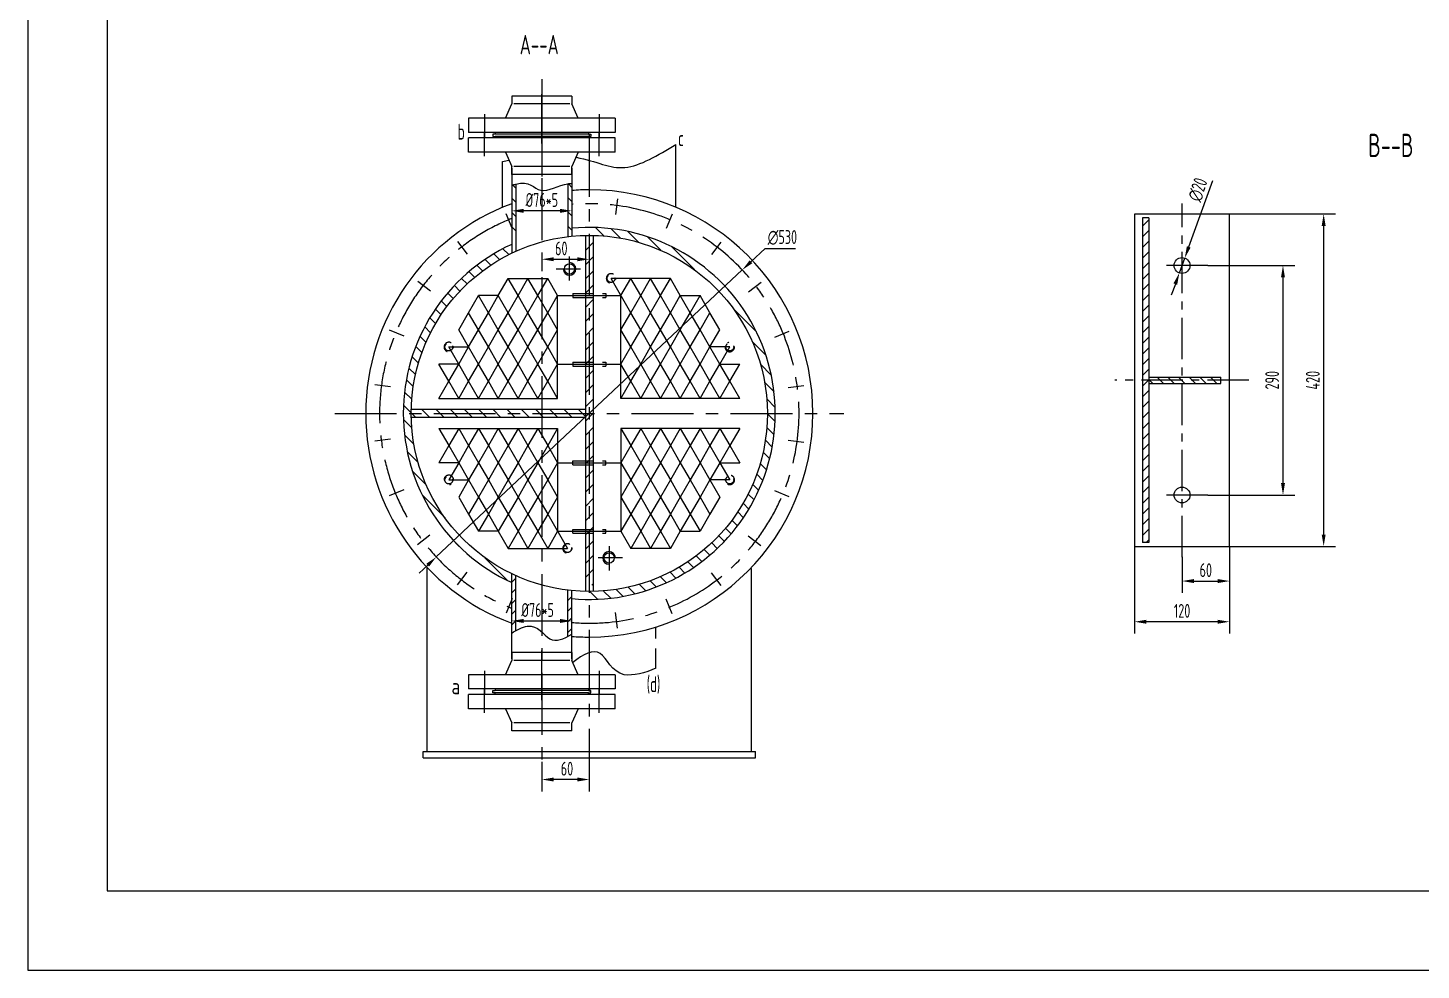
# Model space of a CAD drawing. Header units: millimetres. Extents: x 0 to 4205, y 0 to 2970.
# Drawn here: x 0 to 1760, y 0 to 1190 of the extents above; entities that cross this region are included whole.
import ezdxf
from ezdxf.enums import TextEntityAlignment as Align

# ---------------------------------------------------------------- set-up
doc = ezdxf.new("R2010")
doc.units = ezdxf.units.MM
doc.header["$LTSCALE"] = 50
doc.linetypes.add('F', pattern=[0.75, 0.5, -0.25])
doc.linetypes.add('G', pattern=[2, 1.25, -0.25, 0.25, -0.25])
for name, color, linetype in [('01', 7, 'Continuous'), ('02', 1, 'Continuous'), ('04', 2, 'F'), ('05', 4, 'G'), ('08', 1, 'Continuous'), ('11', 3, 'Continuous')]:
    doc.layers.add(name, color=color, linetype=linetype)
doc.styles.get("Standard").update_dxf_attribs({"font": 'isocp', "width": 0.707, "bigfont": 'intecad.shx'})
doc.dimstyles.new('INTE', dxfattribs={"dimscale": 5, "dimtxt": 3.5, "dimasz": 3, "dimexe": 3, "dimexo": 0, "dimgap": 1, "dimtad": 1, "dimdsep": 46, "dimtxsty": 'Standard', "dimcen": 0, "dimclrd": 1, "dimclre": 1, "dimclrt": 3, "dimaunit": 1, "dimadec": 0, "dimazin": 2, "dimtfac": 1, "dimtmove": 0, "dimatfit": 0, "dimfxl": 0, "dimtzin": 0, "dimarcsym": 0})
doc.dimstyles.new('INTE$0', dxfattribs={"dimscale": 5, "dimtxt": 3.5, "dimasz": 3, "dimexe": 3, "dimexo": 0, "dimgap": 1, "dimtad": 1, "dimdsep": 46, "dimtxsty": 'Standard', "dimcen": 0, "dimclrd": 1, "dimclre": 1, "dimclrt": 3, "dimaunit": 1, "dimadec": 0, "dimazin": 2, "dimtfac": 1, "dimtmove": 0, "dimatfit": 0, "dimfxl": 0, "dimtzin": 0, "dimarcsym": 0})
doc.dimstyles.new('INTE$3', dxfattribs={"dimscale": 5, "dimtxt": 3.5, "dimasz": 3, "dimexe": 3, "dimexo": 0, "dimgap": 1, "dimtad": 1, "dimtoh": 1, "dimdsep": 46, "dimtxsty": 'Standard', "dimcen": 0, "dimclrd": 1, "dimclre": 1, "dimclrt": 3, "dimaunit": 1, "dimadec": 0, "dimazin": 2, "dimtfac": 1, "dimtmove": 0, "dimatfit": 0, "dimfxl": 0, "dimtzin": 0, "dimarcsym": 0})
pattern_1 = [(135, (-1205.442, -282.431), (-8.980256, -8.980256), [])]

# ---------------------------------------------------------------- blocks, each defined once
blk = doc.blocks.new('*D43')
at = {"layer": '08', "color": 1, "lineweight": -2}
for p, q in [((1398.4, 535.2), (1398.4, 425.1)), ((1518.4, 476.5), (1518.4, 425.1)), ((1503.4, 440.1), (1413.4, 440.1))]:
    blk.add_line(p, q, dxfattribs=at)
at = {"layer": '08', "color": 1}
for points in [[(1413.4, 442.6), (1413.4, 437.6), (1398.4, 440.1)], [(1503.4, 442.6), (1503.4, 437.6), (1518.4, 440.1)]]:
    blk.add_solid(points, dxfattribs=at)
at = {"layer": 'Defpoints', "color": 0}
for p in [(1398.4, 535.2), (1518.4, 476.5), (1398.4, 440.1)]:
    blk.add_point(p, dxfattribs=at)
at = {"layer": '08', "color": 3, "insert": (1458.4, 453.8), "char_height": 17.5, "attachment_point": 5}
blk.add_mtext('120', dxfattribs=at)
blk = doc.blocks.new('*D44')
at = {"layer": '08', "color": 1, "lineweight": -2}
for p, q in [((1490.9, 890.2), (1600.9, 890.2)), ((1585.9, 875.2), (1585.9, 615.2)), ((1490.9, 600.2), (1600.9, 600.2))]:
    blk.add_line(p, q, dxfattribs=at)
at = {"layer": '08', "color": 1}
for points in [[(1583.4, 875.2), (1588.4, 875.2), (1585.9, 890.2)], [(1583.4, 615.2), (1588.4, 615.2), (1585.9, 600.2)]]:
    blk.add_solid(points, dxfattribs=at)
at = {"layer": 'Defpoints', "color": 0}
for p in [(1490.9, 890.2), (1490.9, 600.2), (1585.9, 600.2)]:
    blk.add_point(p, dxfattribs=at)
at = {"layer": '08', "color": 3, "insert": (1572.2, 745.2), "char_height": 17.5, "attachment_point": 5, "rotation": 90}
blk.add_mtext('290', dxfattribs=at)
blk = doc.blocks.new('*D45')
at = {"layer": '08', "color": 1, "lineweight": -2}
for p, q in [((1518.4, 955.2), (1652.3, 955.2)), ((1637.3, 940.2), (1637.3, 550.2)), ((1518.4, 535.2), (1652.3, 535.2))]:
    blk.add_line(p, q, dxfattribs=at)
at = {"layer": '08', "color": 1}
for points in [[(1634.8, 940.2), (1639.8, 940.2), (1637.3, 955.2)], [(1634.8, 550.2), (1639.8, 550.2), (1637.3, 535.2)]]:
    blk.add_solid(points, dxfattribs=at)
at = {"layer": 'Defpoints', "color": 0}
for p in [(1518.4, 955.2), (1518.4, 535.2), (1637.3, 535.2)]:
    blk.add_point(p, dxfattribs=at)
at = {"layer": '08', "color": 3, "insert": (1623.6, 745.2), "char_height": 17.5, "attachment_point": 5, "rotation": 90}
blk.add_mtext('420', dxfattribs=at)
blk = doc.blocks.new('*D46')
at = {"layer": '08', "color": 1, "lineweight": -2}
for p, q in [((1518.4, 535.2), (1518.4, 476.5)), ((1458.4, 521.9), (1458.4, 476.5)), ((1473.4, 491.5), (1503.4, 491.5))]:
    blk.add_line(p, q, dxfattribs=at)
at = {"layer": '08', "color": 1}
for points in [[(1473.4, 494), (1473.4, 489), (1458.4, 491.5)], [(1503.4, 494), (1503.4, 489), (1518.4, 491.5)]]:
    blk.add_solid(points, dxfattribs=at)
at = {"layer": 'Defpoints', "color": 0}
for p in [(1518.4, 535.2), (1458.4, 521.9), (1518.4, 491.5)]:
    blk.add_point(p, dxfattribs=at)
at = {"layer": '08', "color": 3, "insert": (1488.4, 505.3), "char_height": 17.5, "attachment_point": 5}
blk.add_mtext('60', dxfattribs=at)
blk = doc.blocks.new('*D47')
at = {"layer": '02', "color": 1, "lineweight": -2}
for p, q in [((1466.9, 913.7), (1497.2, 997.5)), ((1455, 880.8), (1461.8, 899.6)), ((1449.9, 866.7), (1444.8, 852.6))]:
    blk.add_line(p, q, dxfattribs=at)
at = {"layer": '02', "color": 1}
for points in [[(1464.5, 914.5), (1469.2, 912.8), (1461.8, 899.6)], [(1447.5, 867.5), (1452.2, 865.8), (1455, 880.8)]]:
    blk.add_solid(points, dxfattribs=at)
at = {"layer": 'Defpoints', "color": 0}
for p in [(1461.8, 899.6), (1455, 880.8)]:
    blk.add_point(p, dxfattribs=at)
at = {"layer": '02', "color": 3, "insert": (1478.4, 985.9), "char_height": 17.5, "attachment_point": 5, "rotation": 70.1058}
blk.add_mtext('∅20', dxfattribs=at)
blk = doc.blocks.new('*U101')
at = {"layer": '01'}
for points in [[(20, 574), (20, 20)], [(20, 20), (821, 20)]]:
    blk.add_lwpolyline(points, dxfattribs=at)
at = {"layer": '02'}
for points in [[(0, 594), (0, 0)], [(0, 0), (841, 0)]]:
    blk.add_lwpolyline(points, dxfattribs=at)
blk = doc.blocks.new('*D134')
at = {"layer": '01', "color": 1, "lineweight": -2}
for p, q in [((649.4, 263.1), (649.4, 225.8)), ((709.4, 261.8), (709.4, 225.8)), ((694.4, 240.8), (664.4, 240.8))]:
    blk.add_line(p, q, dxfattribs=at)
at = {"layer": '01', "color": 1}
for points in [[(664.4, 243.3), (664.4, 238.3), (649.4, 240.8)], [(694.4, 243.3), (694.4, 238.3), (709.4, 240.8)]]:
    blk.add_solid(points, dxfattribs=at)
at = {"layer": 'Defpoints', "color": 0}
for p in [(649.4, 263.1), (709.4, 261.8), (649.4, 240.8)]:
    blk.add_point(p, dxfattribs=at)
at = {"layer": '01', "color": 3, "insert": (681.2, 254.5), "char_height": 17.5, "attachment_point": 5}
blk.add_mtext('60', dxfattribs=at)
blk = doc.blocks.new('*D135')
at = {"layer": '02', "color": 1, "lineweight": -2}
for p, q in [((611.4, 971.2), (611.4, 944.2)), ((687.4, 971.2), (687.4, 944.2)), ((672.4, 959.2), (626.4, 959.2))]:
    blk.add_line(p, q, dxfattribs=at)
at = {"layer": '02', "color": 1}
for points in [[(626.4, 961.7), (626.4, 956.7), (611.4, 959.2)], [(672.4, 961.7), (672.4, 956.7), (687.4, 959.2)]]:
    blk.add_solid(points, dxfattribs=at)
at = {"layer": 'Defpoints', "color": 0}
for p in [(611.4, 971.2), (687.4, 971.2), (611.4, 959.2)]:
    blk.add_point(p, dxfattribs=at)
at = {"layer": '02', "color": 3, "insert": (649.4, 972.9), "char_height": 17.5, "attachment_point": 5}
blk.add_mtext('%%C76*5', dxfattribs=at)
blk = doc.blocks.new('*U53')
at = {"layer": '01'}
for p, q in [((-46, 20), (-38.1, 38)), ((-38.1, 48), (38.1, 48)), ((-38.1, 48), (-38.1, 38)), ((-35.2, 38), (35.2, 38)), ((38.1, 48), (38.1, 38)), ((46, 20), (38.1, 38)), ((-92.5, 20), (92.5, 20)), ((-92.5, 20), (-92.5, 2)), ((92.5, 20), (92.5, 2)), ((-92.5, 2), (92.5, 2)), ((-59, 2), (-59, 0)), ((-59, 0), (59, 0)), ((59, 2), (59, 0))]:
    blk.add_line(p, q, dxfattribs=at)
at = {"layer": '05', "color": 4, "linetype": 'G'}
for p, q in [((0, -12), (0, 60)), ((-72.5, 25), (-72.5, -5)), ((72.5, 25), (72.5, -5))]:
    blk.add_line(p, q, dxfattribs=at)
blk = doc.blocks.new('*D136')
at = {"layer": '01', "color": 1, "lineweight": -2}
for p, q in [((611.4, 432.8), (611.4, 456.1)), ((626.4, 441.1), (672.4, 441.1)), ((687.4, 432.8), (687.4, 456.1))]:
    blk.add_line(p, q, dxfattribs=at)
at = {"layer": '01', "color": 1}
for points in [[(626.4, 443.6), (626.4, 438.6), (611.4, 441.1)], [(672.4, 443.6), (672.4, 438.6), (687.4, 441.1)]]:
    blk.add_solid(points, dxfattribs=at)
at = {"layer": 'Defpoints', "color": 0}
for p in [(687.4, 441.1), (611.4, 432.8), (687.4, 432.8)]:
    blk.add_point(p, dxfattribs=at)
at = {"layer": '01', "color": 3, "insert": (644.1, 454.9), "char_height": 17.5, "attachment_point": 5}
blk.add_mtext('%%C76*5', dxfattribs=at)
blk = doc.blocks.new('*D139')
at = {"layer": '02', "color": 1, "lineweight": -2}
for p, q in [((649.4, 902.4), (649.4, 883)), ((664.4, 898), (694.4, 898)), ((709.4, 902.4), (709.4, 883))]:
    blk.add_line(p, q, dxfattribs=at)
at = {"layer": '02', "color": 1}
for points in [[(664.4, 900.5), (664.4, 895.5), (649.4, 898)], [(694.4, 900.5), (694.4, 895.5), (709.4, 898)]]:
    blk.add_solid(points, dxfattribs=at)
at = {"layer": 'Defpoints', "color": 0}
for p in [(649.4, 902.4), (709.4, 902.4), (709.4, 898)]:
    blk.add_point(p, dxfattribs=at)
at = {"layer": '02', "color": 3, "insert": (674, 911.7), "char_height": 17.5, "attachment_point": 5}
blk.add_mtext('60', dxfattribs=at)
blk = doc.blocks.new('*D140')
at = {"layer": '02', "color": 1, "lineweight": -2}
for p, q in [((913.6, 894.8), (931.7, 911.7)), ((931.7, 911.7), (970.1, 911.7)), ((516.1, 521.9), (902.7, 884.5)), ((505.2, 511.7), (494.3, 501.4))]:
    blk.add_line(p, q, dxfattribs=at)
at = {"layer": '02', "color": 1}
for points in [[(911.9, 896.6), (915.3, 893), (902.7, 884.5)], [(503.5, 513.5), (506.9, 509.8), (516.1, 521.9)]]:
    blk.add_solid(points, dxfattribs=at)
at = {"layer": 'Defpoints', "color": 0}
for p in [(902.7, 884.5), (516.1, 521.9)]:
    blk.add_point(p, dxfattribs=at)
at = {"layer": '02', "color": 3, "insert": (953.4, 925.5), "char_height": 17.5, "attachment_point": 5}
blk.add_mtext('∅530', dxfattribs=at)

msp = doc.modelspace()

# ---------------------------------------------------------------- hatches: boundary and pattern name
at = {"layer": '02', "ltscale": 1.25}
h = msp.add_hatch(dxfattribs=at)
h.set_pattern_fill('ANSI31', color=256, scale=4, style=0)
h.set_pattern_definition([(135, (1212.296, -254.52), (8.98026, 8.98026), [])])
edge = h.paths.add_edge_path()
edge.add_spline(control_points=[(682.407, 993.42), (684.029, 992.406), (685.718, 991.109), (687.407, 989.812)], knot_values=[0, 0, 0, 0, 4.90632436, 4.90632436, 4.90632436, 4.90632436], degree=3, periodic=0)
edge.add_line((687.407, 989.812), (687.407, 933.231))
edge.add_line((687.407, 933.231), (682.407, 933.231))
edge.add_line((682.407, 933.231), (682.407, 993.42))
edge = h.paths.add_edge_path()
edge.add_spline(control_points=[(611.407, 992.495), (613.078, 992.668), (614.746, 992.841), (616.407, 993.012)], knot_values=[74.00706661, 74.00706661, 74.00706661, 74.00706661, 79.01703678, 79.01703678, 79.01703678, 79.01703678], degree=3, periodic=0)
edge.add_line((616.407, 993.012), (616.407, 933.231))
edge.add_line((616.407, 933.231), (611.407, 933.231))
edge.add_line((611.407, 933.231), (611.407, 992.495))
at = {"layer": '02', "linetype": 'Continuous', "ltscale": 1.25}
h = msp.add_hatch(dxfattribs=at)
h.set_pattern_fill('ANSI31', color=1, scale=4, angle=90, style=0)
h.set_pattern_definition(pattern_1)
h.paths.add_polyline_path([(611.407, 905.767), (611.407, 916.821, 0.29314684), (474.407, 703.231), (484.407, 703.231, -0.28759248)])
h.paths.add_polyline_path([(484.407, 703.231), (474.407, 703.231, 0.29314684), (611.407, 489.64), (611.407, 500.694, -0.28759248)])
h.paths.add_polyline_path([(709.407, 938.231), (709.407, 928.231, -0.41421356), (934.407, 703.231), (944.407, 703.231, 0.41421356)])
h.paths.add_polyline_path([(934.407, 703.231, -0.41421356), (709.407, 478.231), (709.407, 468.231, 0.41421356), (944.407, 703.231)])
at = {"layer": '02', "ltscale": 1.25}
h = msp.add_hatch(dxfattribs=at)
h.set_pattern_fill('ANSI31', color=256, scale=4, style=0)
h.set_pattern_definition([(45, (-1205.442, -282.431), (-8.980256, 8.980256), [])])
h.paths.add_polyline_path([(709.407, 920.231), (704.407, 920.231), (704.407, 703.231), (709.407, 703.231)])
h.paths.add_polyline_path([(709.407, 799.62), (714.407, 809.059), (714.407, 920.231), (709.407, 920.231)])
h.paths.add_polyline_path([(714.407, 809.059), (709.407, 799.62), (709.407, 703.231), (714.407, 703.231)])
h.paths.add_polyline_path([(709.407, 486.231), (714.407, 486.231), (714.407, 703.231), (709.407, 703.231)])
h.paths.add_polyline_path([(709.407, 703.231), (704.407, 703.231), (704.407, 486.231), (709.407, 486.231)])
h.paths.add_polyline_path([(705.995, 795.322), (713.58, 795.322), (713.58, 805.168), (705.995, 805.168)], flags=9)
h = msp.add_hatch(dxfattribs=at)
h.set_pattern_fill('ANSI31', color=256, scale=4, angle=90, style=0)
h.set_pattern_definition(pattern_1)
h.paths.add_polyline_path([(649.407, 708.231), (484.463, 708.231, 0.00555607), (484.407, 703.231), (649.407, 703.231)])
h.paths.add_polyline_path([(649.407, 703.231), (484.407, 703.231, 0.00555607), (484.463, 698.231), (649.407, 698.231)])
h.paths.add_polyline_path([(704.407, 703.231), (649.407, 703.231), (649.407, 698.231), (704.407, 698.231)])
h.paths.add_polyline_path([(704.407, 708.231), (649.407, 708.231), (649.407, 703.231), (704.407, 703.231)])
at = {"layer": '02', "linetype": 'Continuous'}
h = msp.add_hatch(dxfattribs=at)
h.set_pattern_fill('ANSI31', color=1, scale=3, style=0)
edge = h.paths.add_edge_path()
edge.add_spline(control_points=[(611.407, 425.819), (613.011, 426.863), (614.692, 427.88), (616.407, 428.83)], knot_values=[22.51164873, 22.51164873, 22.51164873, 22.51164873, 26.07308666, 26.07308666, 26.07308666, 26.07308666], degree=3, periodic=0)
edge.add_line((616.407, 428.83), (616.407, 498.35))
edge.add_arc((709.407, 703.231), 225, 244.17935, 245.585598, ccw=False)
edge.add_line((611.407, 500.694), (611.407, 425.819))
edge = h.paths.add_edge_path()
edge.add_spline(control_points=[(682.407, 421.499), (684.055, 422.348), (685.723, 423.284), (687.407, 424.285)], knot_values=[94.61248301, 94.61248301, 94.61248301, 94.61248301, 99.62043642, 99.62043642, 99.62043642, 99.62043642], degree=3, periodic=0)
edge.add_line((687.407, 424.285), (687.407, 479.309))
edge.add_arc((709.407, 703.231), 225, 263.107897, 264.388781, ccw=False)
edge.add_line((682.407, 479.857), (682.407, 421.499))
at = {"layer": '08', "ltscale": 0.833333}
h = msp.add_hatch(dxfattribs=at)
h.set_pattern_fill('ANSI31', color=256, scale=3, style=0)
h.set_pattern_definition([(45, (-422.012, -190.2885), (-6.73519, 6.73519), [])])
h.paths.add_polyline_path([(1416.368, 745.164), (1408.368, 745.164), (1408.368, 540.164), (1416.368, 540.164)])
h.paths.add_polyline_path([(1408.368, 745.164), (1416.368, 745.164), (1416.368, 950.164), (1408.368, 950.164)])
h = msp.add_hatch(dxfattribs=at)
h.set_pattern_fill('ANSI31', color=256, scale=3, angle=90, style=0)
h.set_pattern_definition([(135, (-422.012, -190.2885), (-6.73519, -6.73519), [])])
h.paths.add_polyline_path([(1507.258, 749.164), (1458.368, 749.164), (1458.368, 745.164), (1507.258, 745.164)])
h.paths.add_polyline_path([(1507.258, 745.164), (1458.368, 745.164), (1458.368, 741.164), (1507.258, 741.164)])
h.paths.add_polyline_path([(1458.368, 745.164), (1416.368, 745.164), (1416.368, 741.164), (1458.368, 741.164)])
h.paths.add_polyline_path([(1458.368, 749.164), (1416.368, 749.164), (1416.368, 745.164), (1458.368, 745.164)])

# ---------------------------------------------------------------- linework, layer by layer
at = {"layer": '01', "color": 7, "linetype": 'Continuous', "ltscale": 0.833333}
for p, q in [((590.407, 1056.231), (587.407, 1056.231)), ((587.407, 1056.231), (587.407, 1053.231)), ((587.407, 1053.231), (590.407, 1053.231)), ((708.407, 1056.231), (711.407, 1056.231)), ((711.407, 1053.231), (708.407, 1053.231)), ((711.407, 1056.231), (711.407, 1053.231)), ((1518.368, 955.164), (1398.368, 955.164)), ((1398.368, 955.164), (1398.368, 535.164)), ((1518.368, 535.164), (1518.368, 955.164)), ((1408.368, 950.164), (1408.368, 540.164)), ((1416.368, 950.164), (1408.368, 950.164)), ((1416.368, 950.164), (1416.368, 540.164)), ((1416.368, 749.164), (1507.258, 749.164)), ((1416.368, 741.164), (1507.258, 741.164)), ((1507.258, 741.164), (1507.258, 749.164)), ((1398.368, 535.164), (1518.368, 535.164)), ((1416.368, 540.164), (1408.368, 540.164)), ((587.407, 353.231), (590.407, 353.231)), ((587.407, 350.231), (587.407, 353.231)), ((711.407, 353.231), (708.407, 353.231)), ((711.407, 350.231), (711.407, 353.231)), ((590.407, 350.231), (587.407, 350.231)), ((708.407, 350.231), (711.407, 350.231))]:
    msp.add_line(p, q, dxfattribs=at)
at = {"layer": '01', "color": 7, "linetype": 'Continuous'}
for p, q in [((818.907, 963.646), (818.907, 1043.046)), ((599.907, 963.646), (599.907, 1021.676))]:
    msp.add_line(p, q, dxfattribs=at)
at = {"layer": '01', "color": 7, "linetype": 'Continuous', "ltscale": 1.25}
for p, q in [((611.407, 1013.231), (611.407, 905.767)), ((687.407, 1013.231), (687.407, 927.153)), ((616.407, 993.012), (616.407, 908.111)), ((682.407, 993.42), (682.407, 926.605)), ((704.407, 928.231), (704.407, 478.286)), ((714.407, 928.231), (714.407, 478.286)), ((704.407, 708.231), (484.463, 708.231)), ((704.407, 698.231), (484.463, 698.231)), ((611.407, 393.231), (611.407, 500.694)), ((616.407, 428.83), (616.407, 498.35)), ((682.407, 421.499), (682.407, 479.857)), ((687.407, 393.231), (687.407, 479.309)), ((499.407, 268.231), (709.407, 268.231)), ((688.901, 268.231), (919.407, 268.231))]:
    msp.add_line(p, q, dxfattribs=at)
at = {"layer": '01', "color": 7, "linetype": 'Continuous', "ltscale": 0.8}
for p, q in [((594.407, 852.135), (606.907, 873.785)), ((606.907, 873.785), (656.907, 873.785)), ((669.407, 852.135), (656.907, 873.785)), ((749.407, 852.135), (761.907, 873.785)), ((811.907, 873.785), (761.907, 873.785)), ((824.407, 852.135), (811.907, 873.785)), ((556.907, 830.484), (569.407, 852.135)), ((594.407, 852.135), (569.407, 852.135)), ((669.407, 722.231), (669.407, 852.135)), ((749.407, 722.231), (749.407, 852.135)), ((824.407, 852.135), (849.407, 852.135)), ((861.907, 830.484), (849.407, 852.135)), ((544.407, 808.833), (556.907, 830.484)), ((874.407, 808.833), (861.907, 830.484)), ((556.907, 787.183), (544.407, 808.833)), ((861.907, 787.183), (874.407, 808.833)), ((544.407, 765.532), (556.907, 787.183)), ((874.407, 765.532), (861.907, 787.183)), ((531.907, 743.881), (519.407, 765.532)), ((544.407, 765.532), (519.407, 765.532)), ((874.407, 765.532), (899.407, 765.532)), ((886.907, 743.881), (899.407, 765.532)), ((519.407, 722.231), (531.907, 743.881)), ((899.407, 722.231), (886.907, 743.881)), ((519.407, 722.231), (669.407, 722.231)), ((899.407, 722.231), (749.407, 722.231)), ((519.407, 684.231), (669.407, 684.231)), ((519.407, 684.231), (531.907, 662.58)), ((669.407, 684.231), (669.407, 554.327)), ((749.407, 684.231), (749.407, 554.327)), ((899.407, 684.231), (749.407, 684.231)), ((899.407, 684.231), (886.907, 662.58)), ((531.907, 662.58), (519.407, 640.929)), ((886.907, 662.58), (899.407, 640.929)), ((544.407, 640.929), (519.407, 640.929)), ((544.407, 640.929), (556.907, 619.279)), ((874.407, 640.929), (861.907, 619.279)), ((874.407, 640.929), (899.407, 640.929)), ((556.907, 619.279), (544.407, 597.628)), ((861.907, 619.279), (874.407, 597.628)), ((544.407, 597.628), (556.907, 575.978)), ((874.407, 597.628), (861.907, 575.978)), ((556.907, 575.978), (569.407, 554.327)), ((861.907, 575.978), (849.407, 554.327)), ((594.407, 554.327), (569.407, 554.327)), ((594.407, 554.327), (606.907, 532.676)), ((669.407, 554.327), (656.907, 532.676)), ((749.407, 554.327), (761.907, 532.676)), ((824.407, 554.327), (811.907, 532.676)), ((824.407, 554.327), (849.407, 554.327)), ((606.907, 532.676), (656.907, 532.676)), ((811.907, 532.676), (761.907, 532.676))]:
    msp.add_line(p, q, dxfattribs=at)
at = {"layer": '01'}
for p, q in [((504.407, 276.231), (504.407, 508.857)), ((914.407, 276.231), (914.407, 507.323)), ((499.407, 276.231), (709.407, 276.231)), ((499.407, 268.231), (499.407, 276.231)), ((690.394, 276.231), (919.407, 276.231)), ((919.407, 268.231), (919.407, 276.231))]:
    msp.add_line(p, q, dxfattribs=at)
at = {"layer": '01', "color": 7, "linetype": 'Continuous', "ltscale": 1.25}
msp.add_circle((709.407, 703.231), 225, dxfattribs=at)
at = {"layer": '01', "color": 7, "linetype": 'Continuous', "ltscale": 0.833333}
for centre in [(1458.368, 890.164), (1458.368, 600.164)]:
    msp.add_circle(centre, 10, dxfattribs=at)
at = {"layer": '01', "color": 7, "linetype": 'Continuous', "ltscale": 0.8}
for centre in [(684.407, 885.785), (734.407, 520.676)]:
    msp.add_circle(centre, 6.5, dxfattribs=at)
at = {"layer": '01', "color": 7, "linetype": 'Continuous', "ltscale": 1.25}
for radius, start, end in [(282.5, 90, 94.466495), (282.5, 270, 90), (282.5, 110.297984, 249.702016), (235, 264.628274, 95.371726), (235, 114.646671, 245.353329), (282.5, 265.533505, 270)]:
    msp.add_arc((709.407, 703.231), radius, start, end, dxfattribs=at)
at = {"layer": '02', "color": 1, "linetype": 'Continuous', "ltscale": 0.8}
for p, q in [((619.407, 852.135), (606.907, 873.785)), ((619.407, 852.135), (631.907, 873.785)), ((644.407, 852.135), (631.907, 873.785)), ((644.407, 852.135), (656.907, 873.785)), ((761.907, 830.484), (736.907, 873.785)), ((774.407, 852.135), (761.907, 873.785)), ((774.407, 852.135), (786.907, 873.785)), ((799.407, 852.135), (786.907, 873.785)), ((799.407, 852.135), (811.907, 873.785)), ((581.907, 830.484), (569.407, 852.135)), ((581.907, 830.484), (594.407, 852.135)), ((606.907, 830.484), (594.407, 852.135)), ((606.907, 830.484), (619.407, 852.135)), ((631.907, 830.484), (619.407, 852.135)), ((631.907, 830.484), (644.407, 852.135)), ((656.907, 830.484), (644.407, 852.135)), ((656.907, 830.484), (669.407, 852.135)), ((761.907, 830.484), (774.407, 852.135)), ((786.907, 830.484), (774.407, 852.135)), ((786.907, 830.484), (799.407, 852.135)), ((811.907, 830.484), (799.407, 852.135)), ((811.907, 830.484), (824.407, 852.135)), ((836.907, 830.484), (824.407, 852.135)), ((836.907, 830.484), (849.407, 852.135)), ((569.407, 808.833), (556.907, 830.484)), ((569.407, 808.833), (581.907, 830.484)), ((594.407, 808.833), (581.907, 830.484)), ((594.407, 808.833), (606.907, 830.484)), ((619.407, 808.833), (606.907, 830.484)), ((619.407, 808.833), (631.907, 830.484)), ((644.407, 808.833), (631.907, 830.484)), ((644.407, 808.833), (656.907, 830.484)), ((669.407, 808.833), (656.907, 830.484)), ((749.407, 808.833), (761.907, 830.484)), ((774.407, 808.833), (761.907, 830.484)), ((774.407, 808.833), (786.907, 830.484)), ((799.407, 808.833), (786.907, 830.484)), ((799.407, 808.833), (811.907, 830.484)), ((824.407, 808.833), (811.907, 830.484)), ((824.407, 808.833), (836.907, 830.484)), ((849.407, 808.833), (836.907, 830.484)), ((849.407, 808.833), (861.907, 830.484)), ((556.907, 787.183), (569.407, 808.833)), ((581.907, 787.183), (569.407, 808.833)), ((581.907, 787.183), (594.407, 808.833)), ((606.907, 787.183), (594.407, 808.833)), ((606.907, 787.183), (619.407, 808.833)), ((631.907, 787.183), (619.407, 808.833)), ((631.907, 787.183), (644.407, 808.833)), ((656.907, 787.183), (644.407, 808.833)), ((656.907, 787.183), (669.407, 808.833)), ((761.907, 787.183), (749.407, 808.833)), ((761.907, 787.183), (774.407, 808.833)), ((786.907, 787.183), (774.407, 808.833)), ((786.907, 787.183), (799.407, 808.833)), ((811.907, 787.183), (799.407, 808.833)), ((811.907, 787.183), (824.407, 808.833)), ((836.907, 787.183), (824.407, 808.833)), ((836.907, 787.183), (849.407, 808.833)), ((861.907, 787.183), (849.407, 808.833)), ((544.407, 765.532), (531.907, 787.183)), ((569.407, 765.532), (556.907, 787.183)), ((569.407, 765.532), (581.907, 787.183)), ((594.407, 765.532), (581.907, 787.183)), ((594.407, 765.532), (606.907, 787.183)), ((619.407, 765.532), (606.907, 787.183)), ((619.407, 765.532), (631.907, 787.183)), ((644.407, 765.532), (631.907, 787.183)), ((644.407, 765.532), (656.907, 787.183)), ((669.407, 765.532), (656.907, 787.183)), ((749.407, 765.532), (761.907, 787.183)), ((774.407, 765.532), (761.907, 787.183)), ((774.407, 765.532), (786.907, 787.183)), ((799.407, 765.532), (786.907, 787.183)), ((799.407, 765.532), (811.907, 787.183)), ((824.407, 765.532), (811.907, 787.183)), ((824.407, 765.532), (836.907, 787.183)), ((849.407, 765.532), (836.907, 787.183)), ((849.407, 765.532), (861.907, 787.183)), ((874.407, 765.532), (886.907, 787.183)), ((531.907, 743.881), (544.407, 765.532)), ((556.907, 743.881), (544.407, 765.532)), ((556.907, 743.881), (569.407, 765.532)), ((581.907, 743.881), (569.407, 765.532)), ((581.907, 743.881), (594.407, 765.532)), ((606.907, 743.881), (594.407, 765.532)), ((606.907, 743.881), (619.407, 765.532)), ((631.907, 743.881), (619.407, 765.532)), ((631.907, 743.881), (644.407, 765.532)), ((656.907, 743.881), (644.407, 765.532)), ((656.907, 743.881), (669.407, 765.532)), ((761.907, 743.881), (749.407, 765.532)), ((761.907, 743.881), (774.407, 765.532)), ((786.907, 743.881), (774.407, 765.532)), ((786.907, 743.881), (799.407, 765.532)), ((811.907, 743.881), (799.407, 765.532)), ((811.907, 743.881), (824.407, 765.532)), ((836.907, 743.881), (824.407, 765.532)), ((836.907, 743.881), (849.407, 765.532)), ((861.907, 743.881), (849.407, 765.532)), ((861.907, 743.881), (874.407, 765.532)), ((886.907, 743.881), (874.407, 765.532)), ((544.407, 722.231), (531.907, 743.881)), ((544.407, 722.231), (556.907, 743.881)), ((569.407, 722.231), (556.907, 743.881)), ((569.407, 722.231), (581.907, 743.881)), ((594.407, 722.231), (581.907, 743.881)), ((594.407, 722.231), (606.907, 743.881)), ((619.407, 722.231), (606.907, 743.881)), ((619.407, 722.231), (631.907, 743.881)), ((644.407, 722.231), (631.907, 743.881)), ((644.407, 722.231), (656.907, 743.881)), ((669.407, 722.231), (656.907, 743.881)), ((749.407, 722.231), (761.907, 743.881)), ((774.407, 722.231), (761.907, 743.881)), ((774.407, 722.231), (786.907, 743.881)), ((799.407, 722.231), (786.907, 743.881)), ((799.407, 722.231), (811.907, 743.881)), ((824.407, 722.231), (811.907, 743.881)), ((824.407, 722.231), (836.907, 743.881)), ((849.407, 722.231), (836.907, 743.881)), ((849.407, 722.231), (861.907, 743.881)), ((874.407, 722.231), (861.907, 743.881)), ((874.407, 722.231), (886.907, 743.881)), ((544.407, 684.231), (531.907, 662.58)), ((544.407, 684.231), (556.907, 662.58)), ((569.407, 684.231), (556.907, 662.58)), ((569.407, 684.231), (581.907, 662.58)), ((594.407, 684.231), (581.907, 662.58)), ((594.407, 684.231), (606.907, 662.58)), ((619.407, 684.231), (606.907, 662.58)), ((619.407, 684.231), (631.907, 662.58)), ((644.407, 684.231), (631.907, 662.58)), ((644.407, 684.231), (656.907, 662.58)), ((669.407, 684.231), (656.907, 662.58)), ((749.407, 684.231), (761.907, 662.58)), ((774.407, 684.231), (761.907, 662.58)), ((774.407, 684.231), (786.907, 662.58)), ((799.407, 684.231), (786.907, 662.58)), ((799.407, 684.231), (811.907, 662.58)), ((824.407, 684.231), (811.907, 662.58)), ((824.407, 684.231), (836.907, 662.58)), ((849.407, 684.231), (836.907, 662.58)), ((849.407, 684.231), (861.907, 662.58)), ((874.407, 684.231), (861.907, 662.58)), ((874.407, 684.231), (886.907, 662.58)), ((531.907, 662.58), (544.407, 640.929)), ((556.907, 662.58), (544.407, 640.929)), ((556.907, 662.58), (569.407, 640.929)), ((581.907, 662.58), (569.407, 640.929)), ((581.907, 662.58), (594.407, 640.929)), ((606.907, 662.58), (594.407, 640.929)), ((606.907, 662.58), (619.407, 640.929)), ((631.907, 662.58), (619.407, 640.929)), ((631.907, 662.58), (644.407, 640.929)), ((656.907, 662.58), (644.407, 640.929)), ((656.907, 662.58), (669.407, 640.929)), ((761.907, 662.58), (749.407, 640.929)), ((761.907, 662.58), (774.407, 640.929)), ((786.907, 662.58), (774.407, 640.929)), ((786.907, 662.58), (799.407, 640.929)), ((811.907, 662.58), (799.407, 640.929)), ((811.907, 662.58), (824.407, 640.929)), ((836.907, 662.58), (824.407, 640.929)), ((836.907, 662.58), (849.407, 640.929)), ((861.907, 662.58), (849.407, 640.929)), ((861.907, 662.58), (874.407, 640.929)), ((886.907, 662.58), (874.407, 640.929)), ((544.407, 640.929), (531.907, 619.279)), ((569.407, 640.929), (556.907, 619.279)), ((569.407, 640.929), (581.907, 619.279)), ((594.407, 640.929), (581.907, 619.279)), ((594.407, 640.929), (606.907, 619.279)), ((619.407, 640.929), (606.907, 619.279)), ((619.407, 640.929), (631.907, 619.279)), ((644.407, 640.929), (631.907, 619.279)), ((644.407, 640.929), (656.907, 619.279)), ((669.407, 640.929), (656.907, 619.279)), ((749.407, 640.929), (761.907, 619.279)), ((774.407, 640.929), (761.907, 619.279)), ((774.407, 640.929), (786.907, 619.279)), ((799.407, 640.929), (786.907, 619.279)), ((799.407, 640.929), (811.907, 619.279)), ((824.407, 640.929), (811.907, 619.279)), ((824.407, 640.929), (836.907, 619.279)), ((849.407, 640.929), (836.907, 619.279)), ((849.407, 640.929), (861.907, 619.279)), ((874.407, 640.929), (886.907, 619.279)), ((556.907, 619.279), (569.407, 597.628)), ((581.907, 619.279), (569.407, 597.628)), ((581.907, 619.279), (594.407, 597.628)), ((606.907, 619.279), (594.407, 597.628)), ((606.907, 619.279), (619.407, 597.628)), ((631.907, 619.279), (619.407, 597.628)), ((631.907, 619.279), (644.407, 597.628)), ((656.907, 619.279), (644.407, 597.628)), ((656.907, 619.279), (669.407, 597.628)), ((761.907, 619.279), (749.407, 597.628)), ((761.907, 619.279), (774.407, 597.628)), ((786.907, 619.279), (774.407, 597.628)), ((786.907, 619.279), (799.407, 597.628)), ((811.907, 619.279), (799.407, 597.628)), ((811.907, 619.279), (824.407, 597.628)), ((836.907, 619.279), (824.407, 597.628)), ((836.907, 619.279), (849.407, 597.628)), ((861.907, 619.279), (849.407, 597.628)), ((569.407, 597.628), (556.907, 575.978)), ((569.407, 597.628), (581.907, 575.978)), ((594.407, 597.628), (581.907, 575.978)), ((594.407, 597.628), (606.907, 575.978)), ((619.407, 597.628), (606.907, 575.978)), ((619.407, 597.628), (631.907, 575.978)), ((644.407, 597.628), (631.907, 575.978)), ((644.407, 597.628), (656.907, 575.978)), ((669.407, 597.628), (656.907, 575.978)), ((749.407, 597.628), (761.907, 575.978)), ((774.407, 597.628), (761.907, 575.978)), ((774.407, 597.628), (786.907, 575.978)), ((799.407, 597.628), (786.907, 575.978)), ((799.407, 597.628), (811.907, 575.978)), ((824.407, 597.628), (811.907, 575.978)), ((824.407, 597.628), (836.907, 575.978)), ((849.407, 597.628), (836.907, 575.978)), ((849.407, 597.628), (861.907, 575.978)), ((581.907, 575.978), (569.407, 554.327)), ((581.907, 575.978), (594.407, 554.327)), ((606.907, 575.978), (594.407, 554.327)), ((606.907, 575.978), (619.407, 554.327)), ((631.907, 575.978), (619.407, 554.327)), ((631.907, 575.978), (644.407, 554.327)), ((656.907, 575.978), (644.407, 554.327)), ((656.907, 575.978), (681.907, 532.676)), ((761.907, 575.978), (749.407, 554.327)), ((761.907, 575.978), (774.407, 554.327)), ((786.907, 575.978), (774.407, 554.327)), ((786.907, 575.978), (799.407, 554.327)), ((811.907, 575.978), (799.407, 554.327)), ((811.907, 575.978), (824.407, 554.327)), ((836.907, 575.978), (824.407, 554.327)), ((836.907, 575.978), (849.407, 554.327)), ((619.407, 554.327), (606.907, 532.676)), ((619.407, 554.327), (631.907, 532.676)), ((644.407, 554.327), (631.907, 532.676)), ((644.407, 554.327), (656.907, 532.676)), ((774.407, 554.327), (761.907, 532.676)), ((774.407, 554.327), (786.907, 532.676)), ((799.407, 554.327), (786.907, 532.676)), ((799.407, 554.327), (811.907, 532.676))]:
    msp.add_line(p, q, dxfattribs=at)
at = {"layer": '02', "ltscale": 0.8}
for p, q in [((761.907, 873.785), (736.907, 873.785)), ((531.907, 787.183), (556.907, 787.183)), ((886.907, 787.183), (861.907, 787.183)), ((531.907, 619.279), (556.907, 619.279)), ((886.907, 619.279), (861.907, 619.279)), ((656.907, 532.676), (681.907, 532.676))]:
    msp.add_line(p, q, dxfattribs=at)
at = {"layer": '02'}
for p, q in [((669.407, 852.135), (749.407, 852.135)), ((669.407, 765.532), (749.407, 765.532)), ((669.407, 640.929), (749.407, 640.929)), ((669.407, 554.327), (749.407, 554.327))]:
    msp.add_line(p, q, dxfattribs=at)
at = {"layer": '02', "ltscale": 0.8}
for centre, start, end in [((684.407, 885.785), 180, 90), ((734.407, 520.676), 0, 270)]:
    msp.add_arc(centre, 8, start, end, dxfattribs=at)
at = {"layer": '02', "color": 1, "linetype": 'Continuous'}
for points, knots in [([(692.603, 1026.88), (719.233, 1022.033), (750.72, 1002.216), (796.242, 1029.475), (818.907, 1043.046)], [116.20466158, 116.20466158, 116.20466158, 116.20466158, 187.55708653, 258.31029566, 258.31029566, 258.31029566, 258.31029566]), ([(611.407, 991.36), (613.03, 991.979), (633.591, 998.875), (645.37, 975.221), (672.169, 993.131), (685.756, 993.7), (687.407, 993.663)], [8.89228914, 8.89228914, 8.89228914, 8.89228914, 11.91187414, 44.55309997, 79.83719864, 84.76567857, 84.76567857, 84.76567857, 84.76567857]), ([(611.407, 425.819), (617.643, 429.879), (642.512, 442.132), (657.018, 410.462), (677.091, 418.157), (687.407, 424.285)], [22.51164873, 22.51164873, 22.51164873, 22.51164873, 36.36407289, 68.94449078, 99.62043642, 99.62043642, 99.62043642, 99.62043642]), ([(793.407, 381.427), (780.251, 375.652), (740.683, 364.407), (726.509, 412.44), (701.979, 399.167), (688.586, 388.674)], [37.84325566, 37.84325566, 37.84325566, 37.84325566, 64.643269, 105.28978908, 146.29618302, 146.29618302, 146.29618302, 146.29618302])]:
    msp.add_open_spline(points, degree=3, knots=knots, dxfattribs=at)
msp.add_open_spline([(599.907, 1021.676), (602.485, 1022.194), (605.134, 1022.707), (607.835, 1023.206)], degree=3, dxfattribs=at)
at = {"layer": '04', "color": 2, "linetype": 'F'}
for p, q in [((688.407, 854.635), (730.407, 854.635)), ((688.407, 854.635), (688.407, 849.635)), ((688.407, 849.635), (730.407, 849.635)), ((730.407, 854.635), (730.407, 849.635)), ((688.407, 768.032), (730.407, 768.032)), ((688.407, 768.032), (688.407, 763.032)), ((688.407, 763.032), (730.407, 763.032)), ((730.407, 768.032), (730.407, 763.032)), ((688.407, 643.429), (730.407, 643.429)), ((688.407, 638.429), (688.407, 643.429)), ((688.407, 638.429), (730.407, 638.429)), ((730.407, 638.429), (730.407, 643.429)), ((688.407, 556.827), (730.407, 556.827)), ((688.407, 551.827), (688.407, 556.827)), ((688.407, 551.827), (730.407, 551.827)), ((730.407, 551.827), (730.407, 556.827)), ((793.407, 381.427), (793.407, 433.508))]:
    msp.add_line(p, q, dxfattribs=at)
at = {"layer": '04', "color": 2, "linetype": 'F', "ltscale": 0.8}
for centre in [(736.907, 873.785), (531.907, 787.183), (886.907, 787.183), (531.907, 619.279), (886.907, 619.279), (681.907, 532.676)]:
    msp.add_circle(centre, 5, dxfattribs=at)
for centre, start, end in [((736.907, 873.785), 60, 6.668913), ((531.907, 787.183), 60, 6.668913), ((886.907, 787.183), 173.331087, 120), ((531.907, 619.279), 353.331087, 300), ((886.907, 619.279), 240, 186.668913), ((681.907, 532.676), 60, 6.668913)]:
    msp.add_arc(centre, 6, start, end, dxfattribs=at)
at = {"layer": '05', "ltscale": 1.25}
for p, q in [((649.407, 1125.392), (649.407, 263.083)), ((709.407, 1054.949), (709.407, 261.804)), ((387.833, 703.231), (1030.982, 703.231))]:
    msp.add_line(p, q, dxfattribs=at)
at = {"layer": '05', "ltscale": 0.833333}
for p, q in [((654.407, 1051.231), (644.407, 1051.231)), ((649.407, 1056.231), (649.407, 1046.231))]:
    msp.add_line(p, q, dxfattribs=at)
at = {"layer": '05', "color": 4, "linetype": 'G', "ltscale": 1.25}
for p, q in [((742.975, 954.352), (745.58, 974.139)), ((611.988, 937.107), (604.351, 955.546)), ((806.826, 937.107), (814.464, 955.546)), ((555.574, 904.536), (543.424, 920.37)), ((864.039, 903.924), (876.188, 919.758)), ((508.714, 857.862), (492.88, 870.012)), ((910.713, 857.064), (926.547, 869.214)), ((475.531, 800.65), (457.092, 808.287)), ((943.669, 799.721), (962.107, 807.358)), ((458.286, 736.799), (438.499, 739.404)), ((960.66, 735.802), (980.447, 738.407)), ((458.155, 670.66), (438.368, 668.055)), ((960.529, 669.663), (980.316, 667.058)), ((475.146, 606.741), (456.707, 599.103)), ((943.284, 605.812), (961.722, 598.174)), ((508.102, 549.397), (492.268, 537.248)), ((910.101, 548.599), (925.934, 536.45)), ((554.776, 502.537), (542.626, 486.704)), ((863.241, 501.925), (875.39, 486.091)), ((611.988, 469.354), (604.351, 450.916)), ((805.897, 468.969), (813.535, 450.531)), ((741.978, 451.978), (744.583, 432.191))]:
    msp.add_line(p, q, dxfattribs=at)
at = {"layer": '05', "color": 4, "linetype": 'G', "ltscale": 0.833333}
for p, q in [((1458.368, 521.858), (1458.368, 968.47)), ((1490.945, 890.164), (1428.967, 890.164)), ((1542.61, 745.164), (1373.498, 745.164)), ((1490.945, 600.164), (1428.967, 600.164))]:
    msp.add_line(p, q, dxfattribs=at)
at = {"layer": '05', "color": 4, "linetype": 'G', "ltscale": 0.8}
for p, q in [((684.407, 870.972), (684.407, 901.683)), ((667.438, 885.785), (698.164, 885.785)), ((734.407, 535.489), (734.407, 504.779)), ((751.377, 520.676), (720.65, 520.676))]:
    msp.add_line(p, q, dxfattribs=at)
at = {"layer": '05', "color": 4, "linetype": 'G', "ltscale": 1.25}
for start, end in [(265.237888, 94.762112), (111.703981, 248.296019)]:
    msp.add_arc((709.407, 703.231), 265, start, end, dxfattribs=at)

# ---------------------------------------------------------------- block references
at = {"layer": '01', "xscale": 5, "yscale": 5, "zscale": 5}
msp.add_blockref('*U101', (0, 0), dxfattribs=at)
at = {"layer": '05', "ltscale": 0.833333, "xscale": -1, "rotation": 1.478817068800709e-11}
msp.add_blockref('*U53', (649.407, 1056.231), dxfattribs=at)
at = {"layer": '05', "ltscale": 0.833333}
for p, rotation in [((649.407, 1053.231), 180), ((649.407, 350.231), 179.9999999999851)]:
    msp.add_blockref('*U53', p, dxfattribs=dict(at, rotation=rotation))
at = {"layer": '05', "ltscale": 0.833333, "xscale": -1}
msp.add_blockref('*U53', (649.407, 353.231), dxfattribs=at)

# ---------------------------------------------------------------- texts
at = {"layer": '11', "width": 0.707}
msp.add_text('A--A', height=24.5, dxfattribs=at).set_placement((621.548, 1149.614), align=Align.BOTTOM_LEFT)
at = {"layer": '11', "ltscale": 1.25, "width": 0.7}
msp.add_text('b', height=20, dxfattribs=at).set_placement((542.829, 1049.119))
at = {"layer": '11', "ltscale": 0.833333, "width": 0.707}
msp.add_text('B--B', height=29.4, dxfattribs=at).set_placement((1693.585, 1018.359), align=Align.BOTTOM_LEFT)
at = {"layer": '11', "ltscale": 1.25}
for s, width, p, p2 in [('c', 0.839599, (821.356, 1040.857), (828.913, 1040.857)), ('(d)', 0.636877, (781.916, 351.152), (799.107, 351.152)), ('a', 0.946826, (535.259, 348.487), (546.361, 348.487))]:
    msp.add_text(s, height=20, dxfattribs=dict(at, width=width)).set_placement(p, p2, align=Align.FIT)

# ---------------------------------------------------------------- dimensions: what is measured, and where the dimension line sits
at = {"layer": '01'}
dim = msp.add_linear_dim(base=(687.407, 441.118), p1=(611.407, 432.776), p2=(687.407, 432.776), text='%%C<>*5', dimstyle='INTE$0', dxfattribs=at)
dim.commit()
dim.dimension.update_dxf_attribs({"geometry": '*D136', "text_midpoint": (644.087, 441.118), "dimtype": 160})
dim = msp.add_linear_dim(base=(649.407, 240.754), p1=(709.407, 261.804), p2=(649.407, 263.083), dimstyle='INTE', dxfattribs=at)
dim.commit()
dim.dimension.update_dxf_attribs({"geometry": '*D134', "text_midpoint": (681.183, 240.754), "dimtype": 160})
at = {"layer": '02', "ltscale": 0.833333}
dim = msp.add_diameter_dim_2p(p1=(1454.965, 880.761), p2=(1461.771, 899.567), dimstyle='INTE', dxfattribs=at)
dim.commit()
dim.dimension.update_dxf_attribs({"geometry": '*D47', "text_midpoint": (1491.31, 981.196), "dimtype": 163})
at = {"layer": '02', "ltscale": 1.25}
dim = msp.add_linear_dim(base=(611.407, 959.175), p1=(687.407, 971.18), p2=(611.407, 971.18), angle=180, text='%%C76*5', dimstyle='INTE', dxfattribs=at)
dim.commit()
dim.dimension.update_dxf_attribs({"geometry": '*D135', "text_midpoint": (649.407, 972.925)})
at = {"layer": '02'}
dim = msp.add_diameter_dim_2p(p1=(516.145, 521.917), p2=(902.669, 884.545), dimstyle='INTE$3', dxfattribs=at)
dim.commit()
dim.dimension.update_dxf_attribs({"geometry": '*D140', "text_midpoint": (953.367, 911.742), "dimtype": 163})
dim = msp.add_linear_dim(base=(709.407, 897.95), p1=(649.407, 902.35), p2=(709.407, 902.35), dimstyle='INTE$0', dxfattribs=at)
dim.commit()
dim.dimension.update_dxf_attribs({"geometry": '*D139', "text_midpoint": (674.02, 897.95), "dimtype": 160})
at = {"layer": '08', "ltscale": 0.833333}
for base, p1, p2, picture, middle in [((1637.314, 535.164), (1518.368, 955.164), (1518.368, 535.164), '*D45', (1637.314, 745.164)), ((1585.902, 600.164), (1490.945, 890.164), (1490.945, 600.164), '*D44', (1585.902, 745.164))]:
    dim = msp.add_linear_dim(base=base, p1=p1, p2=p2, angle=90, dimstyle='INTE', dxfattribs=at)
    dim.commit()
    dim.dimension.update_dxf_attribs({"geometry": picture, "text_midpoint": middle, "dimtype": 160})
dim = msp.add_linear_dim(base=(1398.368, 440.064), p1=(1518.368, 476.519), p2=(1398.368, 535.164), dimstyle='INTE', dxfattribs=at)
dim.commit()
dim.dimension.update_dxf_attribs({"geometry": '*D43', "text_midpoint": (1458.368, 440.064), "dimtype": 160})
dim = msp.add_linear_dim(base=(1518.368, 491.519), p1=(1458.368, 521.858), p2=(1518.368, 535.164), dimstyle='INTE', dxfattribs=at)
dim.commit()
dim.dimension.update_dxf_attribs({"geometry": '*D46', "text_midpoint": (1488.368, 505.269)})

doc.saveas('drawing.dxf')
